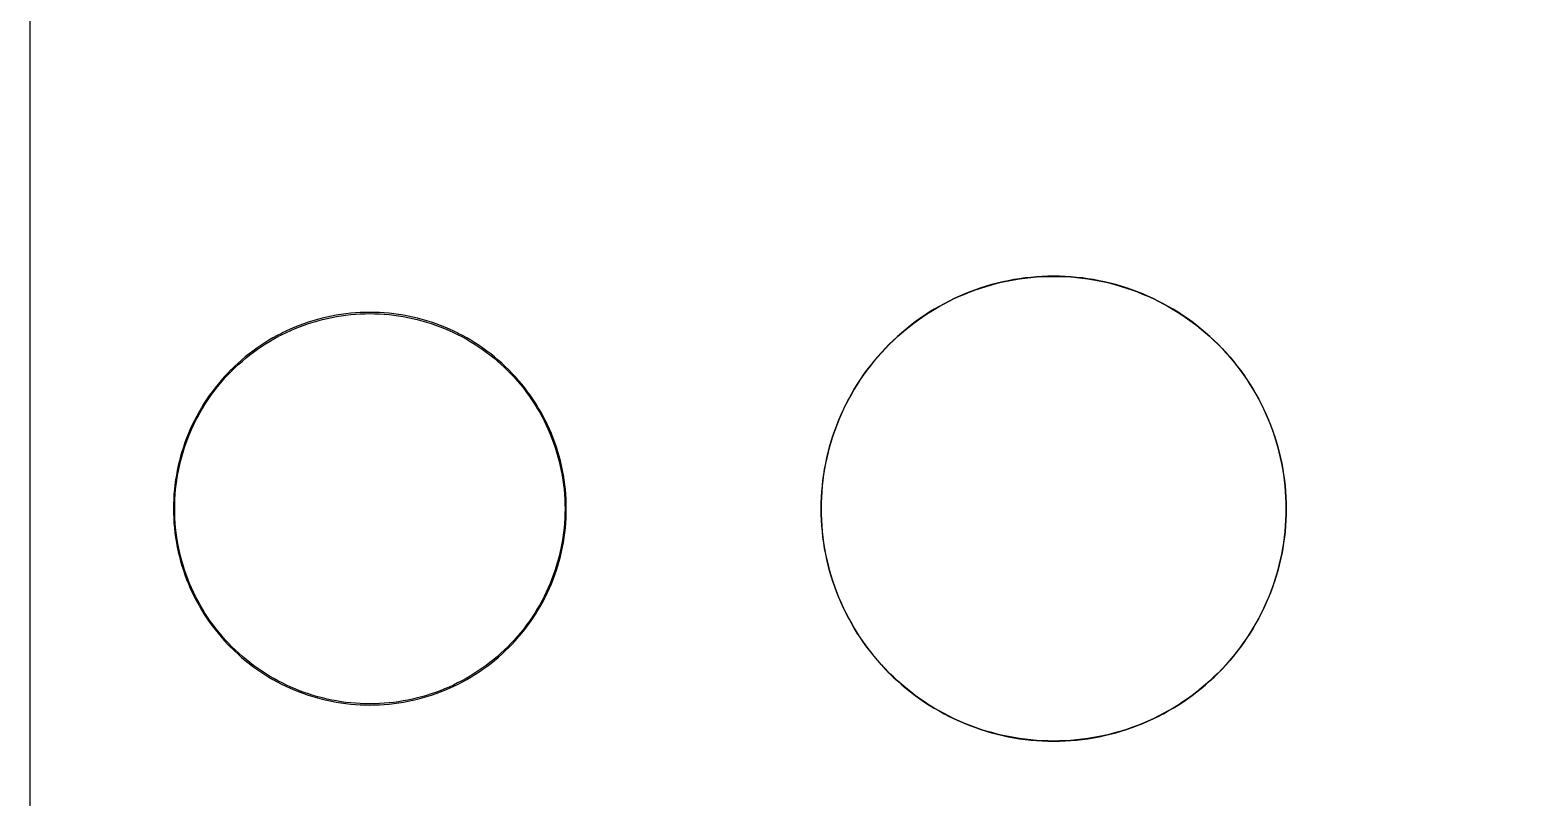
# Model space of a CAD drawing. Extents: x 3 to 63, y 0 to 129.
# Drawn here: x 2.71 to 33.02, y 43.52 to 59.21 of the extents above; entities that cross this region are included whole.
import ezdxf

# ---------------------------------------------------------------- set-up
doc = ezdxf.new("R2010")
doc.units = 0

msp = doc.modelspace()

# ---------------------------------------------------------------- linework, layer by layer
at = {"color": 5, "true_color": 0x0000ff}
msp.add_polyline3d([(63.33134, 0.3175, 0), (63.33134, 128.81762, 0), (2.71119, 128.81762, 0), (2.71119, 0.3175, 0), (63.33134, 0.3175, 0)], close=True, dxfattribs=at)
at = {"color": 34, "true_color": 0x008000}
for points in [[(2.7112, 0.3175, 0), (63.33134, 0.3175, 0), (63.33134, 128.81762, 0), (2.7112, 128.81762, 0), (2.7112, 0.3175, 0)], [(23.51455, 54.16727, 0), (23.39797, 54.16296, 0), (23.28164, 54.15584, 0), (23.16556, 54.14594, 0), (23.04973, 54.13298, 0), (22.93416, 54.11749, 0), (22.93377, 54.11743, 0), (22.81912, 54.09895, 0), (22.8191, 54.09895, 0), (22.81871, 54.09888, 0), (22.70415, 54.07755, 0), (22.59011, 54.05342, 0), (22.47657, 54.02649, 0), (22.36379, 53.99678, 0), (22.25178, 53.96426, 0), (22.14078, 53.92896, 0), (22.03055, 53.89111, 0), (21.92133, 53.85047, 0), (21.81287, 53.80704, 0), (21.70593, 53.76132, 0), (21.59976, 53.7128, 0), (21.49511, 53.6615, 0), (21.49476, 53.66132, 0), (21.39113, 53.60772, 0), (21.28902, 53.55133, 0), (21.18844, 53.49266, 0), (21.08912, 53.4317, 0), (20.99133, 53.36795, 0), (20.89532, 53.30216, 0), (20.80083, 53.23383, 0), (20.70812, 53.16322, 0), (20.61694, 53.09032, 0), (20.52778, 53.01539, 0), (20.44041, 52.93818, 0), (20.35506, 52.85868, 0), (20.2715, 52.7774, 0), (20.27122, 52.77712, 0), (20.18994, 52.69355, 0), (20.11043, 52.60821, 0), (20.03322, 52.52083, 0), (19.95829, 52.43168, 0), (19.88539, 52.34049, 0), (19.81478, 52.24778, 0), (19.74645, 52.15329, 0), (19.68067, 52.05728, 0), (19.61691, 51.95949, 0), (19.55595, 51.86018, 0), (19.49728, 51.75959, 0), (19.44089, 51.65748, 0), (19.44071, 51.65713, 0), (19.3873, 51.55385, 0), (19.38712, 51.5535, 0), (19.3358, 51.44885, 0), (19.28728, 51.34268, 0), (19.24157, 51.23574, 0), (19.19813, 51.12729, 0), (19.1575, 51.01807, 0), (19.11965, 50.90783, 0), (19.08435, 50.79683, 0), (19.05183, 50.68482, 0), (19.02212, 50.57204, 0), (18.99519, 50.4585, 0), (18.97106, 50.34446, 0), (18.94973, 50.2299, 0), (18.94966, 50.22951, 0), (18.94966, 50.22949, 0), (18.93119, 50.11484, 0), (18.93112, 50.11445, 0), (18.91563, 49.99888, 0), (18.90267, 49.88305, 0), (18.89276, 49.76698, 0), (18.88566, 49.65065, 0), (18.88566, 49.65064, 0), (18.88134, 49.53406, 0), (18.87981, 49.41747, 0), (18.88134, 49.30089, 0), (18.88566, 49.1843, 0), (18.89276, 49.06797, 0), (18.90267, 48.95189, 0), (18.91563, 48.83607, 0), (18.93112, 48.7205, 0), (18.93119, 48.7201, 0), (18.94966, 48.60545, 0), (18.94966, 48.60543, 0), (18.94973, 48.60504, 0), (18.97106, 48.49049, 0), (18.99519, 48.37644, 0), (19.02212, 48.2629, 0), (19.05183, 48.15013, 0), (19.08435, 48.03811, 0), (19.11965, 47.92712, 0), (19.1575, 47.81688, 0), (19.19813, 47.70766, 0), (19.24157, 47.5992, 0), (19.28728, 47.49227, 0), (19.3358, 47.3861, 0), (19.33599, 47.38574, 0), (19.38712, 47.28145, 0), (19.3873, 47.28109, 0), (19.44089, 47.17746, 0), (19.49728, 47.07535, 0), (19.55595, 46.97477, 0), (19.61691, 46.87546, 0), (19.68067, 46.77767, 0), (19.74645, 46.68165, 0), (19.81478, 46.58717, 0), (19.88539, 46.49446, 0), (19.95829, 46.40327, 0), (20.03322, 46.31412, 0), (20.11043, 46.22674, 0), (20.18994, 46.1414, 0), (20.27122, 46.05783, 0), (20.2715, 46.05755, 0), (20.35506, 45.97627, 0), (20.44041, 45.89677, 0), (20.52778, 45.81955, 0), (20.61694, 45.74462, 0), (20.70812, 45.67172, 0), (20.80083, 45.60111, 0), (20.89532, 45.53279, 0), (20.99133, 45.467, 0), (21.08912, 45.40325, 0), (21.18844, 45.34229, 0), (21.28902, 45.28361, 0), (21.39113, 45.22722, 0), (21.39148, 45.22704, 0), (21.49476, 45.17363, 0), (21.49511, 45.17345, 0), (21.59976, 45.12214, 0), (21.70593, 45.07363, 0), (21.81287, 45.02791, 0), (21.92133, 44.98447, 0), (22.03055, 44.94383, 0), (22.14078, 44.90599, 0), (22.25178, 44.87068, 0), (22.36379, 44.83817, 0), (22.47657, 44.80845, 0), (22.59011, 44.78153, 0), (22.70415, 44.7574, 0), (22.81871, 44.73606, 0), (22.93377, 44.71752, 0), (22.93416, 44.71746, 0), (23.04973, 44.70196, 0), (23.16556, 44.68901, 0), (23.28164, 44.6791, 0), (23.39797, 44.67199, 0), (23.51455, 44.66767, 0), (23.63114, 44.66615, 0), (23.74772, 44.66767, 0), (23.86431, 44.67199, 0), (23.98064, 44.6791, 0), (24.09672, 44.68901, 0), (24.21255, 44.70196, 0), (24.32812, 44.71746, 0), (24.32851, 44.71752, 0), (24.44357, 44.73606, 0), (24.55812, 44.7574, 0), (24.67217, 44.78153, 0), (24.78571, 44.80845, 0), (24.89848, 44.83817, 0), (25.0105, 44.87068, 0), (25.1215, 44.90599, 0), (25.23173, 44.94383, 0), (25.34095, 44.98447, 0), (25.44941, 45.02791, 0), (25.55634, 45.07363, 0), (25.66252, 45.12214, 0), (25.76716, 45.17345, 0), (25.76752, 45.17363, 0), (25.8708, 45.22704, 0), (25.87115, 45.22722, 0), (25.97326, 45.28361, 0), (26.07384, 45.34229, 0), (26.17316, 45.40325, 0), (26.27095, 45.467, 0), (26.36696, 45.53279, 0), (26.46145, 45.60111, 0), (26.55416, 45.67172, 0), (26.64534, 45.74462, 0), (26.7345, 45.81955, 0), (26.82187, 45.89677, 0), (26.90722, 45.97627, 0), (26.99078, 46.05755, 0), (26.99106, 46.05783, 0), (27.07234, 46.1414, 0), (27.15184, 46.22674, 0), (27.22906, 46.31412, 0), (27.30399, 46.40327, 0), (27.37689, 46.49446, 0), (27.4475, 46.58717, 0), (27.51583, 46.68165, 0), (27.58161, 46.77767, 0), (27.64537, 46.87546, 0), (27.70633, 46.97477, 0), (27.765, 47.07535, 0), (27.82139, 47.17746, 0), (27.87498, 47.28109, 0), (27.87516, 47.28145, 0), (27.92629, 47.38574, 0), (27.92647, 47.3861, 0), (27.97498, 47.49227, 0), (28.0207, 47.5992, 0), (28.06414, 47.70766, 0), (28.10478, 47.81688, 0), (28.14262, 47.92712, 0), (28.17793, 48.03811, 0), (28.21044, 48.15013, 0), (28.24016, 48.2629, 0), (28.26708, 48.37644, 0), (28.29121, 48.49049, 0), (28.31255, 48.60504, 0), (28.33109, 48.7201, 0), (28.33116, 48.7205, 0), (28.34665, 48.83607, 0), (28.3596, 48.95189, 0), (28.36951, 49.06797, 0), (28.37662, 49.1843, 0), (28.38094, 49.30089, 0), (28.38246, 49.41747, 0), (28.38094, 49.53406, 0), (28.37662, 49.65064, 0), (28.37662, 49.65065, 0), (28.36951, 49.76698, 0), (28.3596, 49.88305, 0), (28.34665, 49.99888, 0), (28.33116, 50.11445, 0), (28.33109, 50.11484, 0), (28.31261, 50.22951, 0), (28.31255, 50.2299, 0), (28.29128, 50.34407, 0), (28.29121, 50.34446, 0), (28.26708, 50.4585, 0), (28.24016, 50.57204, 0), (28.21044, 50.68482, 0), (28.17793, 50.79683, 0), (28.14262, 50.90783, 0), (28.10478, 51.01807, 0), (28.06414, 51.12729, 0), (28.0207, 51.23574, 0), (27.97498, 51.34268, 0), (27.92647, 51.44885, 0), (27.87516, 51.5535, 0), (27.87498, 51.55385, 0), (27.82157, 51.65713, 0), (27.82139, 51.65748, 0), (27.765, 51.75959, 0), (27.70633, 51.86018, 0), (27.64537, 51.95949, 0), (27.58161, 52.05728, 0), (27.51583, 52.15329, 0), (27.4475, 52.24778, 0), (27.37689, 52.34049, 0), (27.30399, 52.43168, 0), (27.22906, 52.52083, 0), (27.15184, 52.60821, 0), (27.07234, 52.69355, 0), (26.99106, 52.77712, 0), (26.99078, 52.7774, 0), (26.90722, 52.85868, 0), (26.82187, 52.93818, 0), (26.7345, 53.01539, 0), (26.64534, 53.09032, 0), (26.55416, 53.16322, 0), (26.46145, 53.23383, 0), (26.36696, 53.30216, 0), (26.27095, 53.36795, 0), (26.17316, 53.4317, 0), (26.07384, 53.49266, 0), (25.97326, 53.55133, 0), (25.87115, 53.60772, 0), (25.76752, 53.66132, 0), (25.76716, 53.6615, 0), (25.66252, 53.7128, 0), (25.55634, 53.76132, 0), (25.44941, 53.80704, 0), (25.34095, 53.85047, 0), (25.23173, 53.89111, 0), (25.1215, 53.92896, 0), (25.0105, 53.96426, 0), (24.89848, 53.99678, 0), (24.78571, 54.02649, 0), (24.67217, 54.05342, 0), (24.55812, 54.07755, 0), (24.44357, 54.09888, 0), (24.44318, 54.09895, 0), (24.44316, 54.09895, 0), (24.32851, 54.11743, 0), (24.32812, 54.11749, 0), (24.21255, 54.13298, 0), (24.09672, 54.14594, 0), (23.98064, 54.15584, 0), (23.86431, 54.16296, 0), (23.74772, 54.16727, 0), (23.63114, 54.1688, 0), (23.51455, 54.16727, 0)], [(23.86431, 44.67453, 0), (23.74772, 44.67021, 0), (23.63114, 44.66869, 0), (23.51455, 44.67021, 0), (23.39797, 44.67453, 0), (23.28164, 44.68164, 0), (23.16556, 44.69155, 0), (23.04973, 44.7045, 0), (22.93416, 44.72, 0), (22.93414, 44.72, 0), (22.81949, 44.73848, 0), (22.70494, 44.75981, 0), (22.59089, 44.78394, 0), (22.47736, 44.81087, 0), (22.36458, 44.84058, 0), (22.25257, 44.8731, 0), (22.14157, 44.9084, 0), (22.03133, 44.94625, 0), (21.92211, 44.98689, 0), (21.81365, 45.03032, 0), (21.70672, 45.07604, 0), (21.60055, 45.12456, 0), (21.49594, 45.17584, 0), (21.39262, 45.22928, 0), (21.29051, 45.28567, 0), (21.18993, 45.34434, 0), (21.09062, 45.4053, 0), (20.99283, 45.46905, 0), (20.8968, 45.53484, 0), (20.80233, 45.60317, 0), (20.70962, 45.67378, 0), (20.61843, 45.74668, 0), (20.52929, 45.8216, 0), (20.52928, 45.82161, 0), (20.4419, 45.89882, 0), (20.35656, 45.97832, 0), (20.27313, 46.05946, 0), (20.19199, 46.14289, 0), (20.11249, 46.22823, 0), (20.03527, 46.31561, 0), (19.96033, 46.40476, 0), (19.88744, 46.49595, 0), (19.81683, 46.58866, 0), (19.74851, 46.68315, 0), (19.68272, 46.77916, 0), (19.61897, 46.87695, 0), (19.55801, 46.97626, 0), (19.49933, 47.07685, 0), (19.44294, 47.17896, 0), (19.38942, 47.28246, 0), (19.33822, 47.38688, 0), (19.28971, 47.49305, 0), (19.24399, 47.59999, 0), (19.20055, 47.70845, 0), (19.15991, 47.81767, 0), (19.12207, 47.9279, 0), (19.08676, 48.0389, 0), (19.05425, 48.15091, 0), (19.02452, 48.26369, 0), (18.99761, 48.37723, 0), (18.97347, 48.49127, 0), (18.95221, 48.60543, 0), (18.95214, 48.60583, 0), (18.93366, 48.72048, 0), (18.93366, 48.7205, 0), (18.91817, 48.83607, 0), (18.90522, 48.95189, 0), (18.8953, 49.06797, 0), (18.8882, 49.1843, 0), (18.88388, 49.30089, 0), (18.88235, 49.41747, 0), (18.88388, 49.53406, 0), (18.8882, 49.65064, 0), (18.8882, 49.65065, 0), (18.8953, 49.76698, 0), (18.90522, 49.88305, 0), (18.91817, 49.99888, 0), (18.93366, 50.11445, 0), (18.93366, 50.11447, 0), (18.95214, 50.22912, 0), (18.97347, 50.34367, 0), (18.99761, 50.45772, 0), (19.02452, 50.57126, 0), (19.05425, 50.68403, 0), (19.08676, 50.79605, 0), (19.12207, 50.90704, 0), (19.15991, 51.01728, 0), (19.20055, 51.1265, 0), (19.24399, 51.23496, 0), (19.28971, 51.34189, 0), (19.33822, 51.44806, 0), (19.38951, 51.55267, 0), (19.44294, 51.65599, 0), (19.49933, 51.7581, 0), (19.55801, 51.85868, 0), (19.61897, 51.958, 0), (19.68272, 52.05579, 0), (19.74851, 52.1518, 0), (19.81683, 52.24629, 0), (19.88744, 52.339, 0), (19.96033, 52.43018, 0), (20.03527, 52.51934, 0), (20.11249, 52.60671, 0), (20.19199, 52.69206, 0), (20.27313, 52.77548, 0), (20.35656, 52.85662, 0), (20.4419, 52.93612, 0), (20.52928, 53.01334, 0), (20.61843, 53.08827, 0), (20.70962, 53.16117, 0), (20.80233, 53.23178, 0), (20.8968, 53.30011, 0), (20.99283, 53.36589, 0), (21.09062, 53.42965, 0), (21.18993, 53.49061, 0), (21.29051, 53.54928, 0), (21.39262, 53.60567, 0), (21.4959, 53.65908, 0), (21.60055, 53.71039, 0), (21.70672, 53.7589, 0), (21.81365, 53.80462, 0), (21.92211, 53.84806, 0), (22.03133, 53.8887, 0), (22.14157, 53.92654, 0), (22.25257, 53.96185, 0), (22.36458, 53.99436, 0), (22.47736, 54.02408, 0), (22.59089, 54.051, 0), (22.70494, 54.07513, 0), (22.81949, 54.09647, 0), (22.93432, 54.11497, 0), (23.04973, 54.13044, 0), (23.16556, 54.1434, 0), (23.28164, 54.1533, 0), (23.39797, 54.16042, 0), (23.51455, 54.16473, 0), (23.63114, 54.16626, 0), (23.74772, 54.16473, 0), (23.86431, 54.16042, 0), (23.98064, 54.1533, 0), (24.09672, 54.1434, 0), (24.21255, 54.13044, 0), (24.32796, 54.11497, 0), (24.44278, 54.09647, 0), (24.55734, 54.07513, 0), (24.67138, 54.051, 0), (24.78492, 54.02408, 0), (24.8977, 53.99436, 0), (25.00971, 53.96185, 0), (25.12071, 53.92654, 0), (25.23095, 53.8887, 0), (25.34017, 53.84806, 0), (25.44862, 53.80462, 0), (25.55556, 53.7589, 0), (25.66173, 53.71039, 0), (25.76615, 53.65919, 0), (25.86966, 53.60567, 0), (25.97176, 53.54928, 0), (26.07235, 53.49061, 0), (26.17166, 53.42965, 0), (26.26945, 53.36589, 0), (26.36546, 53.30011, 0), (26.45995, 53.23178, 0), (26.55266, 53.16117, 0), (26.64385, 53.08827, 0), (26.733, 53.01334, 0), (26.82038, 52.93612, 0), (26.90572, 52.85662, 0), (26.98915, 52.77548, 0), (27.07029, 52.69206, 0), (27.14979, 52.60671, 0), (27.22701, 52.51934, 0), (27.30194, 52.43018, 0), (27.37483, 52.339, 0), (27.44545, 52.24629, 0), (27.51377, 52.1518, 0), (27.57956, 52.05579, 0), (27.64331, 51.958, 0), (27.70427, 51.85868, 0), (27.76295, 51.7581, 0), (27.81933, 51.65599, 0), (27.87277, 51.55267, 0), (27.92406, 51.44806, 0), (27.97257, 51.34189, 0), (28.01829, 51.23496, 0), (28.06172, 51.1265, 0), (28.10236, 51.01728, 0), (28.14021, 50.90704, 0), (28.17552, 50.79605, 0), (28.20803, 50.68403, 0), (28.23775, 50.57126, 0), (28.26467, 50.45772, 0), (28.2888, 50.34367, 0), (28.31014, 50.22912, 0), (28.32861, 50.11447, 0), (28.32861, 50.11445, 0), (28.34411, 49.99888, 0), (28.35706, 49.88305, 0), (28.36697, 49.76698, 0), (28.37408, 49.65065, 0), (28.37408, 49.65064, 0), (28.3784, 49.53406, 0), (28.37992, 49.41747, 0), (28.3784, 49.30089, 0), (28.37408, 49.1843, 0), (28.36697, 49.06797, 0), (28.35706, 48.95189, 0), (28.34411, 48.83607, 0), (28.32861, 48.7205, 0), (28.32861, 48.72048, 0), (28.31014, 48.60583, 0), (28.31007, 48.60543, 0), (28.2888, 48.49127, 0), (28.26467, 48.37723, 0), (28.23775, 48.26369, 0), (28.20803, 48.15091, 0), (28.17552, 48.0389, 0), (28.14021, 47.9279, 0), (28.10236, 47.81767, 0), (28.06172, 47.70845, 0), (28.01829, 47.59999, 0), (27.97257, 47.49305, 0), (27.92406, 47.38688, 0), (27.87286, 47.28246, 0), (27.81933, 47.17896, 0), (27.76295, 47.07685, 0), (27.70427, 46.97626, 0), (27.64331, 46.87695, 0), (27.57956, 46.77916, 0), (27.51377, 46.68315, 0), (27.44545, 46.58866, 0), (27.37483, 46.49595, 0), (27.30194, 46.40476, 0), (27.22701, 46.31561, 0), (27.14979, 46.22823, 0), (27.07029, 46.14289, 0), (26.98915, 46.05946, 0), (26.90572, 45.97832, 0), (26.82038, 45.89882, 0), (26.733, 45.82161, 0), (26.73299, 45.8216, 0), (26.64385, 45.74668, 0), (26.55266, 45.67378, 0), (26.45995, 45.60317, 0), (26.36546, 45.53484, 0), (26.26945, 45.46905, 0), (26.17166, 45.4053, 0), (26.07235, 45.34434, 0), (25.97176, 45.28567, 0), (25.86966, 45.22928, 0), (25.76615, 45.17575, 0), (25.66173, 45.12456, 0), (25.55556, 45.07604, 0), (25.44862, 45.03032, 0), (25.34017, 44.98689, 0), (25.23095, 44.94625, 0), (25.12071, 44.9084, 0), (25.00971, 44.8731, 0), (24.8977, 44.84058, 0), (24.78492, 44.81087, 0), (24.67138, 44.78394, 0), (24.55734, 44.75981, 0), (24.44278, 44.73848, 0), (24.32814, 44.72, 0), (24.32812, 44.72, 0), (24.21255, 44.7045, 0), (24.09672, 44.69155, 0), (23.98064, 44.68164, 0), (23.86431, 44.67453, 0)], [(9.5631, 53.4289, 0), (9.4648, 53.42534, 0), (9.36701, 53.41924, 0), (9.26896, 53.41086, 0), (9.17143, 53.40019, 0), (9.07415, 53.38699, 0), (9.07022, 53.38636, 0), (8.97345, 53.37062, 0), (8.87693, 53.35258, 0), (8.78091, 53.33226, 0), (8.6854, 53.30966, 0), (8.59041, 53.28476, 0), (8.49618, 53.25733, 0), (8.40245, 53.22761, 0), (8.30974, 53.19561, 0), (8.21754, 53.16157, 0), (8.12661, 53.125, 0), (8.03619, 53.08639, 0), (7.94703, 53.0455, 0), (7.85889, 53.00232, 0), (7.85535, 53.00051, 0), (7.76798, 52.9553, 0), (7.68213, 52.90806, 0), (7.59729, 52.85878, 0), (7.51372, 52.80722, 0), (7.43143, 52.75362, 0), (7.3504, 52.698, 0), (7.2709, 52.64059, 0), (7.19267, 52.58116, 0), (7.11621, 52.51969, 0), (7.04103, 52.4567, 0), (6.96737, 52.39142, 0), (6.89549, 52.32462, 0), (6.82513, 52.25629, 0), (6.82232, 52.25348, 0), (6.75399, 52.18312, 0), (6.68719, 52.11124, 0), (6.62191, 52.03758, 0), (6.55892, 51.9624, 0), (6.49745, 51.88594, 0), (6.43802, 51.80771, 0), (6.38061, 51.72821, 0), (6.32499, 51.64718, 0), (6.27139, 51.56489, 0), (6.21983, 51.48132, 0), (6.17056, 51.39649, 0), (6.12331, 51.31063, 0), (6.0781, 51.22326, 0), (6.0763, 51.21972, 0), (6.03312, 51.13158, 0), (5.99222, 51.04243, 0), (5.95361, 50.952, 0), (5.91704, 50.86107, 0), (5.883, 50.76887, 0), (5.851, 50.67616, 0), (5.82128, 50.58243, 0), (5.79385, 50.4882, 0), (5.76896, 50.3932, 0), (5.74635, 50.2977, 0), (5.72603, 50.20169, 0), (5.708, 50.10517, 0), (5.7078, 50.10392, 0), (5.69225, 50.00839, 0), (5.69163, 50.00447, 0), (5.67842, 49.90719, 0), (5.66775, 49.80965, 0), (5.65937, 49.7116, 0), (5.65327, 49.61382, 0), (5.64972, 49.51552, 0), (5.64845, 49.41747, 0), (5.64972, 49.31943, 0), (5.65327, 49.22113, 0), (5.65937, 49.12334, 0), (5.66775, 49.0253, 0), (5.67842, 48.92776, 0), (5.69163, 48.83048, 0), (5.69225, 48.82655, 0), (5.708, 48.72978, 0), (5.72603, 48.63326, 0), (5.74635, 48.53725, 0), (5.76896, 48.44174, 0), (5.79385, 48.34675, 0), (5.82128, 48.25251, 0), (5.851, 48.15879, 0), (5.883, 48.06608, 0), (5.91704, 47.97388, 0), (5.95361, 47.88294, 0), (5.99222, 47.79252, 0), (6.03312, 47.70337, 0), (6.0763, 47.61523, 0), (6.0781, 47.61169, 0), (6.12331, 47.52431, 0), (6.17056, 47.43846, 0), (6.21983, 47.35362, 0), (6.27139, 47.27006, 0), (6.32499, 47.18776, 0), (6.38061, 47.10674, 0), (6.43802, 47.02723, 0), (6.49745, 46.949, 0), (6.55892, 46.87255, 0), (6.62191, 46.79736, 0), (6.68719, 46.7237, 0), (6.75399, 46.65182, 0), (6.82232, 46.58146, 0), (6.82513, 46.57865, 0), (6.89549, 46.51033, 0), (6.96737, 46.44353, 0), (7.04103, 46.37825, 0), (7.11621, 46.31526, 0), (7.19267, 46.25379, 0), (7.2709, 46.19435, 0), (7.3504, 46.13695, 0), (7.43143, 46.08132, 0), (7.51372, 46.02773, 0), (7.59729, 45.97617, 0), (7.68213, 45.92689, 0), (7.76798, 45.87965, 0), (7.85535, 45.83443, 0), (7.85889, 45.83263, 0), (7.94703, 45.78945, 0), (8.03619, 45.74856, 0), (8.12661, 45.70995, 0), (8.21754, 45.67337, 0), (8.30974, 45.63934, 0), (8.40245, 45.60733, 0), (8.49618, 45.57761, 0), (8.59041, 45.55018, 0), (8.6854, 45.52529, 0), (8.78091, 45.50268, 0), (8.87693, 45.48236, 0), (8.97345, 45.46433, 0), (9.07022, 45.44858, 0), (9.07415, 45.44796, 0), (9.17143, 45.43475, 0), (9.26896, 45.42409, 0), (9.36701, 45.4157, 0), (9.4648, 45.40961, 0), (9.5631, 45.40605, 0), (9.66114, 45.40478, 0), (9.75918, 45.40605, 0), (9.85748, 45.40961, 0), (9.95527, 45.4157, 0), (10.05331, 45.42409, 0), (10.15085, 45.43475, 0), (10.24813, 45.44796, 0), (10.25206, 45.44858, 0), (10.34883, 45.46433, 0), (10.44535, 45.48236, 0), (10.54136, 45.50268, 0), (10.63687, 45.52529, 0), (10.73186, 45.55018, 0), (10.8261, 45.57761, 0), (10.91982, 45.60733, 0), (11.01253, 45.63934, 0), (11.10474, 45.67337, 0), (11.19567, 45.70995, 0), (11.28609, 45.74856, 0), (11.37525, 45.78945, 0), (11.46338, 45.83263, 0), (11.46692, 45.83443, 0), (11.5543, 45.87965, 0), (11.64015, 45.92689, 0), (11.72499, 45.97617, 0), (11.80855, 46.02773, 0), (11.89085, 46.08132, 0), (11.97188, 46.13695, 0), (12.05138, 46.19435, 0), (12.12961, 46.25379, 0), (12.20606, 46.31526, 0), (12.28125, 46.37825, 0), (12.35491, 46.44353, 0), (12.42679, 46.51033, 0), (12.49715, 46.57865, 0), (12.49996, 46.58146, 0), (12.56828, 46.65182, 0), (12.63509, 46.7237, 0), (12.70036, 46.79736, 0), (12.76336, 46.87255, 0), (12.82482, 46.949, 0), (12.88426, 47.02723, 0), (12.94166, 47.10674, 0), (12.99729, 47.18776, 0), (13.05088, 47.27006, 0), (13.10245, 47.35362, 0), (13.15172, 47.43846, 0), (13.19897, 47.52431, 0), (13.24418, 47.61169, 0), (13.24598, 47.61523, 0), (13.28916, 47.70337, 0), (13.33006, 47.79252, 0), (13.36866, 47.88294, 0), (13.40524, 47.97388, 0), (13.43928, 48.06608, 0), (13.47128, 48.15879, 0), (13.501, 48.25251, 0), (13.52843, 48.34675, 0), (13.55332, 48.44174, 0), (13.57593, 48.53725, 0), (13.59625, 48.63326, 0), (13.61428, 48.72978, 0), (13.63003, 48.82655, 0), (13.63065, 48.83048, 0), (13.64386, 48.92776, 0), (13.65453, 49.0253, 0), (13.66291, 49.12334, 0), (13.669, 49.22113, 0), (13.67256, 49.31943, 0), (13.67383, 49.41747, 0), (13.67256, 49.51552, 0), (13.669, 49.61382, 0), (13.66291, 49.7116, 0), (13.65453, 49.80965, 0), (13.64386, 49.90719, 0), (13.63065, 50.00447, 0), (13.63003, 50.00839, 0), (13.61448, 50.10392, 0), (13.61428, 50.10517, 0), (13.59625, 50.20169, 0), (13.57593, 50.2977, 0), (13.55332, 50.3932, 0), (13.52843, 50.4882, 0), (13.501, 50.58243, 0), (13.47128, 50.67616, 0), (13.43928, 50.76887, 0), (13.40524, 50.86107, 0), (13.36866, 50.952, 0), (13.33006, 51.04243, 0), (13.28916, 51.13158, 0), (13.24598, 51.21972, 0), (13.24418, 51.22326, 0), (13.19897, 51.31063, 0), (13.15172, 51.39649, 0), (13.10245, 51.48132, 0), (13.05088, 51.56489, 0), (12.99729, 51.64718, 0), (12.94166, 51.72821, 0), (12.88426, 51.80771, 0), (12.82482, 51.88594, 0), (12.76336, 51.9624, 0), (12.70036, 52.03758, 0), (12.63509, 52.11124, 0), (12.56828, 52.18312, 0), (12.49996, 52.25348, 0), (12.49715, 52.25629, 0), (12.42679, 52.32462, 0), (12.35491, 52.39142, 0), (12.28125, 52.4567, 0), (12.20606, 52.51969, 0), (12.12961, 52.58116, 0), (12.05138, 52.64059, 0), (11.97188, 52.698, 0), (11.89085, 52.75362, 0), (11.80855, 52.80722, 0), (11.72499, 52.85878, 0), (11.64015, 52.90806, 0), (11.5543, 52.9553, 0), (11.46692, 53.00051, 0), (11.46338, 53.00232, 0), (11.37525, 53.0455, 0), (11.28609, 53.08639, 0), (11.19567, 53.125, 0), (11.10474, 53.16157, 0), (11.01253, 53.19561, 0), (10.91982, 53.22761, 0), (10.8261, 53.25733, 0), (10.73186, 53.28476, 0), (10.63687, 53.30966, 0), (10.54136, 53.33226, 0), (10.44535, 53.35258, 0), (10.34883, 53.37062, 0), (10.25206, 53.38636, 0), (10.24813, 53.38699, 0), (10.15085, 53.40019, 0), (10.05331, 53.41086, 0), (9.95527, 53.41924, 0), (9.85748, 53.42534, 0), (9.75918, 53.4289, 0), (9.66114, 53.43017, 0), (9.5631, 53.4289, 0)], [(9.85748, 45.43501, 0), (9.75918, 45.43145, 0), (9.66114, 45.43018, 0), (9.5631, 45.43145, 0), (9.4648, 45.43501, 0), (9.36701, 45.4411, 0), (9.26896, 45.44949, 0), (9.17143, 45.46015, 0), (9.07482, 45.47327, 0), (8.98129, 45.48849, 0), (8.88477, 45.50652, 0), (8.78876, 45.52684, 0), (8.69326, 45.54945, 0), (8.59826, 45.57434, 0), (8.50403, 45.60177, 0), (8.4103, 45.63149, 0), (8.31758, 45.66349, 0), (8.22539, 45.69753, 0), (8.13446, 45.73411, 0), (8.04404, 45.77271, 0), (7.95488, 45.81361, 0), (7.86756, 45.85639, 0), (7.78291, 45.9002, 0), (7.69706, 45.94744, 0), (7.61222, 45.99672, 0), (7.52865, 46.04828, 0), (7.44636, 46.10187, 0), (7.36533, 46.1575, 0), (7.28583, 46.2149, 0), (7.2076, 46.27434, 0), (7.13114, 46.33581, 0), (7.05596, 46.3988, 0), (6.9823, 46.46408, 0), (6.91042, 46.53088, 0), (6.84148, 46.59782, 0), (6.77454, 46.66675, 0), (6.70774, 46.73863, 0), (6.64246, 46.81229, 0), (6.57947, 46.88748, 0), (6.518, 46.96393, 0), (6.45857, 47.04216, 0), (6.40116, 47.12167, 0), (6.34554, 47.20269, 0), (6.29194, 47.28499, 0), (6.24038, 47.36855, 0), (6.19111, 47.45339, 0), (6.14386, 47.53924, 0), (6.09989, 47.62423, 0), (6.05727, 47.71122, 0), (6.01638, 47.80037, 0), (5.97777, 47.89079, 0), (5.9412, 47.98173, 0), (5.90716, 48.07393, 0), (5.87516, 48.16664, 0), (5.84544, 48.26036, 0), (5.81801, 48.3546, 0), (5.79311, 48.44959, 0), (5.77051, 48.5451, 0), (5.75019, 48.64111, 0), (5.73215, 48.73763, 0), (5.71694, 48.83114, 0), (5.70382, 48.92776, 0), (5.69315, 49.0253, 0), (5.68477, 49.12334, 0), (5.67867, 49.22113, 0), (5.67512, 49.31943, 0), (5.67385, 49.41747, 0), (5.67512, 49.51552, 0), (5.67867, 49.61382, 0), (5.68477, 49.7116, 0), (5.69315, 49.80965, 0), (5.70382, 49.90719, 0), (5.71693, 50.00376, 0), (5.73215, 50.09732, 0), (5.75019, 50.19384, 0), (5.77051, 50.28985, 0), (5.79311, 50.38535, 0), (5.81801, 50.48035, 0), (5.84544, 50.57458, 0), (5.87516, 50.66831, 0), (5.90716, 50.76102, 0), (5.94119, 50.8532, 0), (5.9412, 50.85322, 0), (5.97777, 50.94415, 0), (6.01638, 51.03458, 0), (6.05727, 51.12373, 0), (6.09988, 51.21072, 0), (6.14386, 51.2957, 0), (6.19111, 51.38156, 0), (6.24038, 51.46639, 0), (6.29194, 51.54996, 0), (6.34554, 51.63225, 0), (6.40116, 51.71328, 0), (6.45857, 51.79278, 0), (6.518, 51.87101, 0), (6.57947, 51.94747, 0), (6.64246, 52.02265, 0), (6.70774, 52.09631, 0), (6.77454, 52.16819, 0), (6.84149, 52.23712, 0), (6.91042, 52.30407, 0), (6.9823, 52.37087, 0), (7.05596, 52.43615, 0), (7.13114, 52.49914, 0), (7.2076, 52.56061, 0), (7.28583, 52.62004, 0), (7.36533, 52.67745, 0), (7.44636, 52.73307, 0), (7.52865, 52.78667, 0), (7.61222, 52.83823, 0), (7.69706, 52.88751, 0), (7.78291, 52.93475, 0), (7.86789, 52.97873, 0), (7.95488, 53.02134, 0), (8.04404, 53.06223, 0), (8.13446, 53.10084, 0), (8.22539, 53.13742, 0), (8.31758, 53.17145, 0), (8.4103, 53.20346, 0), (8.50403, 53.23317, 0), (8.59826, 53.26061, 0), (8.69326, 53.2855, 0), (8.78876, 53.3081, 0), (8.88477, 53.32842, 0), (8.98129, 53.34646, 0), (9.07444, 53.36162, 0), (9.17143, 53.37479, 0), (9.26896, 53.38546, 0), (9.36701, 53.39384, 0), (9.4648, 53.39994, 0), (9.5631, 53.4035, 0), (9.66114, 53.40477, 0), (9.75918, 53.4035, 0), (9.85748, 53.39994, 0), (9.95527, 53.39384, 0), (10.05331, 53.38546, 0), (10.15085, 53.37479, 0), (10.24783, 53.36162, 0), (10.34098, 53.34646, 0), (10.4375, 53.32842, 0), (10.53351, 53.3081, 0), (10.62902, 53.2855, 0), (10.72401, 53.26061, 0), (10.81825, 53.23317, 0), (10.91197, 53.20346, 0), (11.00468, 53.17145, 0), (11.09689, 53.13742, 0), (11.18782, 53.10084, 0), (11.27824, 53.06223, 0), (11.3674, 53.02134, 0), (11.45438, 52.97872, 0), (11.53937, 52.93475, 0), (11.62522, 52.88751, 0), (11.71006, 52.83823, 0), (11.79362, 52.78667, 0), (11.87592, 52.73307, 0), (11.95695, 52.67745, 0), (12.03645, 52.62004, 0), (12.11468, 52.56061, 0), (12.19113, 52.49914, 0), (12.26632, 52.43615, 0), (12.33998, 52.37087, 0), (12.41186, 52.30407, 0), (12.48079, 52.23713, 0), (12.54773, 52.16819, 0), (12.61454, 52.09631, 0), (12.67981, 52.02265, 0), (12.74281, 51.94747, 0), (12.80427, 51.87101, 0), (12.86371, 51.79278, 0), (12.92111, 51.71328, 0), (12.97674, 51.63225, 0), (13.03033, 51.54996, 0), (13.0819, 51.46639, 0), (13.13117, 51.38156, 0), (13.17842, 51.2957, 0), (13.22221, 51.21108, 0), (13.265, 51.12373, 0), (13.3059, 51.03458, 0), (13.34451, 50.94415, 0), (13.38108, 50.85322, 0), (13.38109, 50.8532, 0), (13.41512, 50.76102, 0), (13.44712, 50.66831, 0), (13.47684, 50.57458, 0), (13.50427, 50.48035, 0), (13.52916, 50.38535, 0), (13.55177, 50.28985, 0), (13.57209, 50.19384, 0), (13.59012, 50.09732, 0), (13.60535, 50.00374, 0), (13.61846, 49.90719, 0), (13.62913, 49.80965, 0), (13.63751, 49.7116, 0), (13.6436, 49.61382, 0), (13.64716, 49.51552, 0), (13.64843, 49.41747, 0), (13.64716, 49.31943, 0), (13.6436, 49.22113, 0), (13.63751, 49.12334, 0), (13.62913, 49.0253, 0), (13.61846, 48.92776, 0), (13.60534, 48.83115, 0), (13.59012, 48.73763, 0), (13.57209, 48.64111, 0), (13.55177, 48.5451, 0), (13.52916, 48.44959, 0), (13.50427, 48.3546, 0), (13.47684, 48.26036, 0), (13.44712, 48.16664, 0), (13.41512, 48.07393, 0), (13.38108, 47.98173, 0), (13.34451, 47.89079, 0), (13.3059, 47.80037, 0), (13.265, 47.71122, 0), (13.22213, 47.62372, 0), (13.17842, 47.53924, 0), (13.13117, 47.45339, 0), (13.0819, 47.36855, 0), (13.03033, 47.28499, 0), (12.97674, 47.20269, 0), (12.92111, 47.12167, 0), (12.86371, 47.04216, 0), (12.80427, 46.96393, 0), (12.74281, 46.88748, 0), (12.67981, 46.81229, 0), (12.61454, 46.73863, 0), (12.54773, 46.66675, 0), (12.48079, 46.59782, 0), (12.41186, 46.53088, 0), (12.33998, 46.46408, 0), (12.26632, 46.3988, 0), (12.19113, 46.33581, 0), (12.11468, 46.27434, 0), (12.03645, 46.2149, 0), (11.95695, 46.1575, 0), (11.87592, 46.10187, 0), (11.79362, 46.04828, 0), (11.71006, 45.99672, 0), (11.62522, 45.94744, 0), (11.53937, 45.9002, 0), (11.45471, 45.85639, 0), (11.3674, 45.81361, 0), (11.27824, 45.77271, 0), (11.18782, 45.73411, 0), (11.09689, 45.69753, 0), (11.00468, 45.66349, 0), (10.91197, 45.63149, 0), (10.81825, 45.60177, 0), (10.72401, 45.57434, 0), (10.62902, 45.54945, 0), (10.53351, 45.52684, 0), (10.4375, 45.50652, 0), (10.34098, 45.48849, 0), (10.24746, 45.47327, 0), (10.15085, 45.46015, 0), (10.05331, 45.44949, 0), (9.95527, 45.4411, 0), (9.85748, 45.43501, 0)]]:
    msp.add_polyline3d(points, close=True, dxfattribs=at)

doc.saveas('drawing.dxf')
